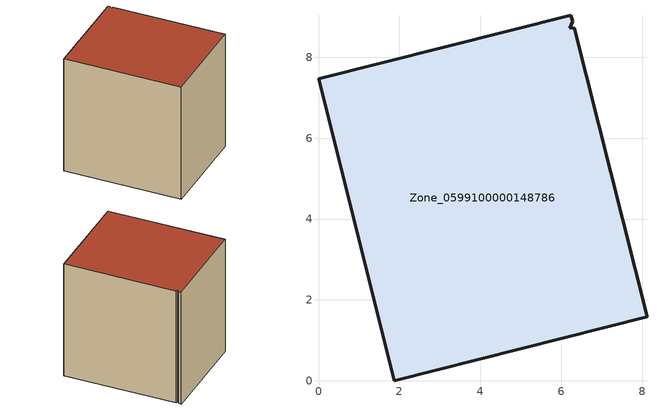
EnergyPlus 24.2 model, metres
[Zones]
Zone_0599100000148786
 floor ground (C_G): 6.24,9.04 6.28,8.88 6.21,8.71 6.32,8.73 8.12,1.58 1.87,0 0,7.47 z0
 wall outside (C_F): 1.87,0 8.12,1.58 6.32,8.73 6.21,8.71 6.28,8.88 6.24,9.04 0,7.47 1.87,0 z0:7.95
 roof outside (C_R): 6.28,8.88 6.24,9.04 0,7.47 1.87,0 8.12,1.58 6.32,8.73 6.21,8.71 z7.95
[BUILDING]
Pand.0599100000148786: North Axis=0; Terrain=City; Loads Convergence Tolerance Value=0.04; Temperature Convergence Tolerance Value=0.4; Solar Distribution=FullExterior; Maximum Number of Warmup Days=25; Minimum Number of Warmup Days=1
[Site:Location]
Rotterdam.The.Hague.AP_ZH_NLD Design_Conditions: Latitude=51.96; Longitude=4.45; Time Zone=1; Elevation=-4.5
[SITE:GROUNDTEMPERATURE:BUILDINGSURFACE]
18, 18, 18, 18, 18, 18, 18, 18, 18, 18, 18, 18
[MATERIAL] Thermal Absorptance=0.9; Solar Absorptance=0.7; Visible Absorptance=0.7
Name | Roughness | Thickness | Conductivity | Density | Specific Heat
G.TC.1965-1974 | MediumSmooth | 0.15 | 0.882353 | 540 | 1210
F.TC.1965-1974 | Rough | 0.3 | 0.697674 | 1920 | 840
R.TC.1965-1974 | MediumRough | 0.2 | 0.232558 | 1500 | 1000
[CONSTRUCTION]
C_G: G.TC.1965-1974
C_F: F.TC.1965-1974
C_R: R.TC.1965-1974
[ZONE]
Zone_0599100000148786: Type=1; Multiplier=1; Ceiling Height=Autocalculate; Volume=Autocalculate; Floor Area=autocalculate; Part of Total Floor Area=Yes
[ZONEINFILTRATION:DESIGNFLOWRATE]
Infil_Zone_0599100000148786: Zone or ZoneList or Space or SpaceList=Zone_0599100000148786; Schedule=AlwaysOn; Design Flow Rate Calculation Method=Flow/Area; Flow Rate per Floor Area=0.003; Constant Term Coefficient=1; Temperature Term Coefficient=0; Velocity Term Coefficient=0; Velocity Squared Term Coefficient=0
[HVACTEMPLATE:ZONE:IDEALLOADSAIRSYSTEM]
Zone_0599100000148786: Maximum Heating Supply Air Temperature=50; Minimum Cooling Supply Air Temperature=13; Maximum Heating Supply Air Humidity Ratio=0.0156; Minimum Cooling Supply Air Humidity Ratio=0.0077; Heating Limit=NoLimit; Cooling Limit=NoLimit; Dehumidification Control Type=ConstantSensibleHeatRatio; Cooling Sensible Heat Ratio=0.7; Dehumidification Setpoint=60; Humidification Control Type=None; Humidification Setpoint=30; Outdoor Air Method=None; Outdoor Air Flow Rate per Person=0.00944; Outdoor Air Flow Rate per Zone Floor Area=0; Outdoor Air Flow Rate per Zone=0; Demand Controlled Ventilation Type=None; Outdoor Air Economizer Type=NoEconomizer; Heat Recovery Type=None; Sensible Heat Recovery Effectiveness=0.7; Latent Heat Recovery Effectiveness=0.65
[ZONECONTROL:THERMOSTAT]
ThermostatControl_Zone_0599100000148786: Zone or ZoneList=Zone_0599100000148786; Control Type Schedule=DualSetpointControlType; Control 1=Thermostat_Zone_0599100000148786; Temperature Difference Between Cutout And Setpoint=0
[THERMOSTATSETPOINT:DUALSETPOINT]
Thermostat_Zone_0599100000148786: Heating Setpoint Temperature Schedule=HeatingSetpoint_Zone_0599100000148786; Cooling Setpoint Temperature Schedule=CoolingSetpoint_Zone_0599100000148786
[SCHEDULE:COMPACT]
HeatingSetpoint_Zone_0599100000148786: Through: 12/31, For: AllDays, Until: 24:00, 21
CoolingSetpoint_Zone_0599100000148786: Through: 12/31, For: AllDays, Until: 24:00, 24
DualSetpointControlType: Through: 12/31, For: AllDays, Until: 24:00, 4
AlwaysOn: Through: 12/31, For: AllDays, Until: 24:00, 1
